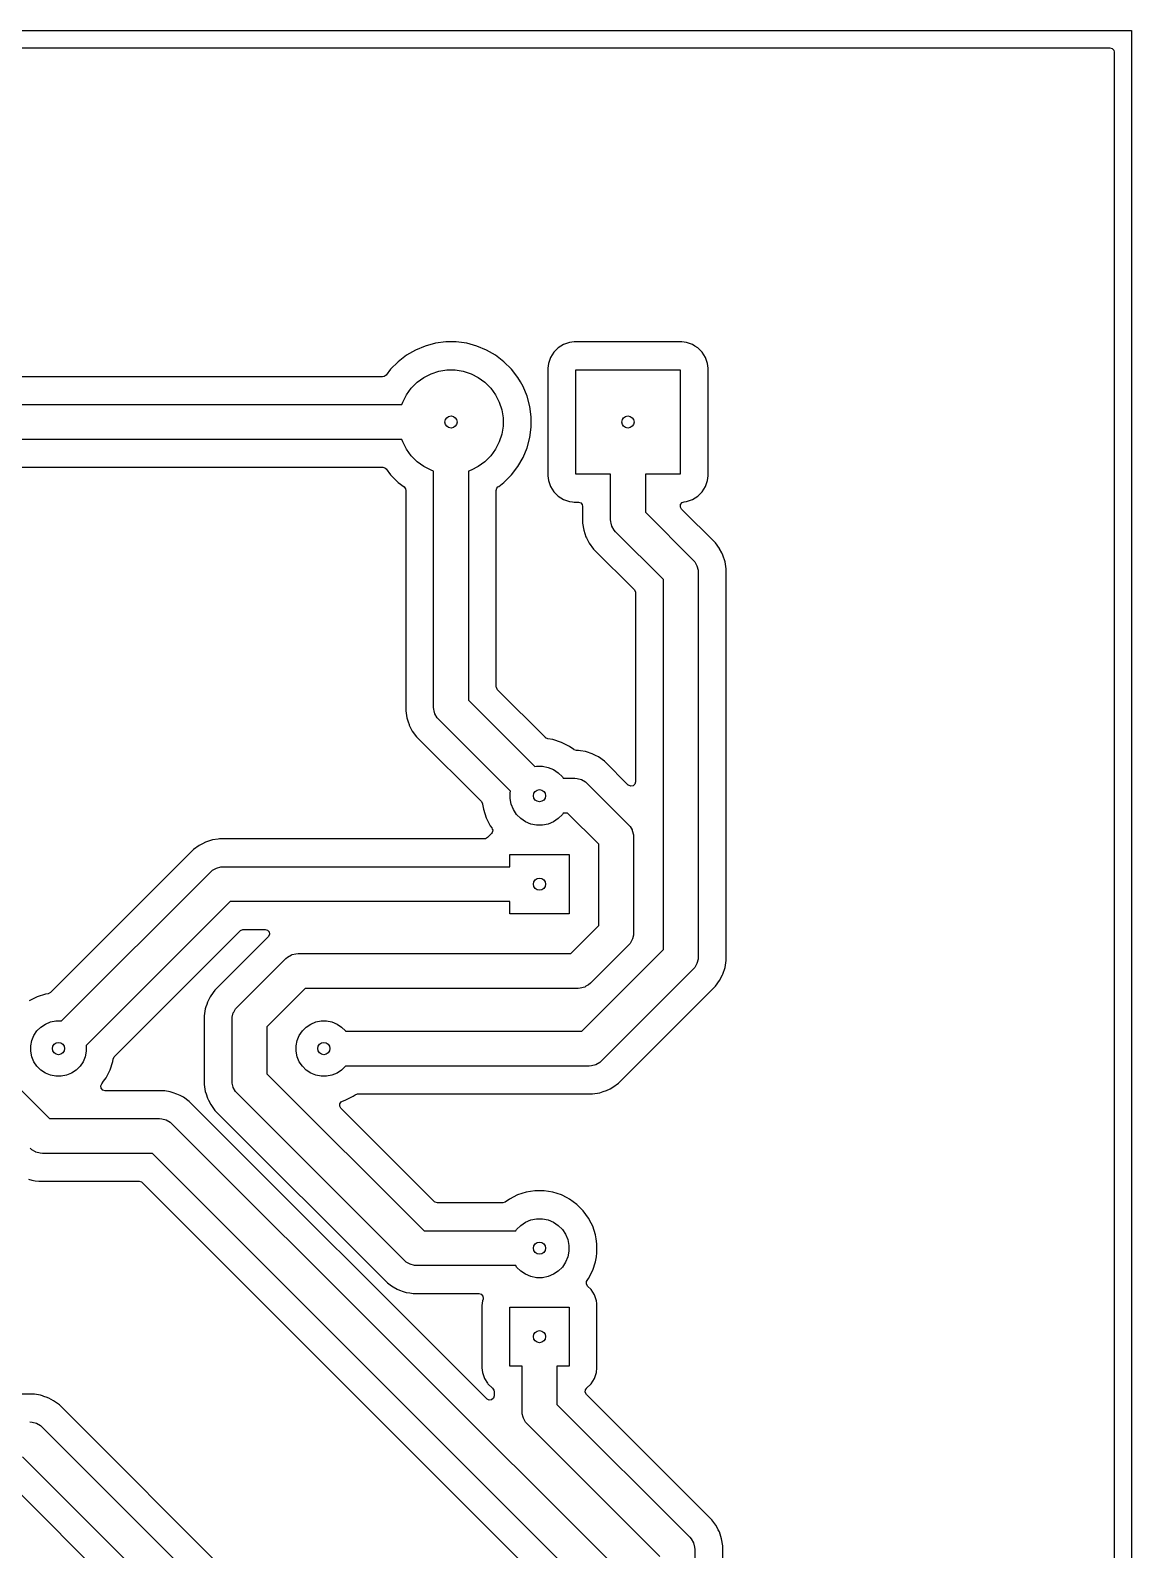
# Model space of a CAD drawing. Extents: x 20 to 124, y -124 to -20.
# Drawn here: x 92.38 to 124, y -63.64 to -20 of the extents above; entities that cross this region are included whole.
import ezdxf

# ---------------------------------------------------------------- set-up
doc = ezdxf.new("R2010")
doc.units = 0
doc.layers.add('BLACK', color=7, linetype='CONTINUOUS')
doc.layers.add('WHITE', color=7, linetype='CONTINUOUS')

msp = doc.modelspace()

# ---------------------------------------------------------------- linework, layer by layer
at = {"layer": 'BLACK', "linetype": 'CONTINUOUS'}
for p, q in [((20.6245, -20.5005), (123.3755, -20.5005)), ((123.3755, -20.5005), (123.442539, -20.520185)), ((123.442539, -20.520185), (123.488294, -20.572989)), ((123.488294, -20.572989), (123.4995, -20.6245)), ((123.4995, -20.6245), (123.4995, -123.3755)), ((103.440328, -29.182318), (103.179168, -29.333099)), ((103.440338, -29.182314), (103.440328, -29.182318)), ((103.718939, -29.066913), (103.440338, -29.182314)), ((104.010233, -28.988861), (103.718939, -29.066913)), ((104.309206, -28.949501), (104.010233, -28.988861)), ((104.309211, -28.9495), (104.309206, -28.949501)), ((104.309217, -28.9495), (104.309211, -28.9495)), ((104.610783, -28.9495), (104.309217, -28.9495)), ((104.610788, -28.9495), (104.610783, -28.9495)), ((104.610793, -28.949501), (104.610788, -28.9495)), ((104.909766, -28.988861), (104.610793, -28.949501)), ((105.20106, -29.066913), (104.909766, -28.988861)), ((105.479661, -29.182314), (105.20106, -29.066913)), ((105.479671, -29.182318), (105.479661, -29.182314)), ((105.740831, -29.333099), (105.479671, -29.182318)), ((107.537737, -29.120184), (107.410184, -29.247737)), ((107.690476, -29.024211), (107.537737, -29.120184)), ((107.860745, -28.964631), (107.690476, -29.024211)), ((107.86075, -28.96463), (107.860745, -28.964631)), ((107.995039, -28.9495), (107.86075, -28.96463)), ((107.995046, -28.9495), (107.995039, -28.9495)), ((111.084954, -28.9495), (107.995046, -28.9495)), ((111.08496, -28.9495), (111.084954, -28.9495)), ((111.219249, -28.96463), (111.08496, -28.9495)), ((111.219254, -28.964631), (111.219249, -28.96463)), ((111.389523, -29.024211), (111.219254, -28.964631)), ((111.457482, -29.066913), (111.389523, -29.024211)), ((111.542262, -29.120184), (111.457482, -29.066913)), ((111.669816, -29.247738), (111.542262, -29.120184)), ((102.939914, -29.516685), (102.726685, -29.729914)), ((102.939921, -29.516679), (102.939914, -29.516685)), ((103.179168, -29.333099), (102.939921, -29.516679)), ((105.980078, -29.516679), (105.740831, -29.333099)), ((105.980085, -29.516685), (105.980078, -29.516679)), ((106.193314, -29.729914), (105.980085, -29.516685)), ((107.25463, -29.57075), (107.2395, -29.705039)), ((107.254631, -29.570745), (107.25463, -29.57075)), ((107.314211, -29.400476), (107.254631, -29.570745)), ((107.410184, -29.247737), (107.314211, -29.400476)), ((111.765789, -29.400478), (111.669816, -29.247738)), ((111.825368, -29.570745), (111.765789, -29.400478)), ((111.825369, -29.57075), (111.825368, -29.570745)), ((111.832678, -29.635621), (111.825369, -29.57075)), ((111.8405, -29.705046), (111.832678, -29.635621)), ((102.497042, -29.9495), (90.485318, -29.9495)), ((102.53899, -29.942189), (102.497042, -29.9495)), ((102.595418, -29.900986), (102.53899, -29.942189)), ((102.726679, -29.729921), (102.595418, -29.900986)), ((102.726685, -29.729914), (102.726679, -29.729921)), ((103.319391, -30.275828), (103.485828, -30.109391)), ((103.485828, -30.109391), (103.676252, -29.97104)), ((103.676252, -29.97104), (103.885975, -29.864181)), ((103.885975, -29.864181), (104.109832, -29.791445)), ((104.109832, -29.791445), (104.342311, -29.754624)), ((104.342311, -29.754624), (104.577689, -29.754624)), ((104.577689, -29.754624), (104.810168, -29.791445)), ((104.810168, -29.791445), (105.034025, -29.864181)), ((105.034025, -29.864181), (105.243748, -29.97104)), ((105.243748, -29.97104), (105.434172, -30.109391)), ((105.434172, -30.109391), (105.600609, -30.275828)), ((106.19332, -29.729921), (106.193314, -29.729914)), ((106.3769, -29.969168), (106.19332, -29.729921)), ((106.451977, -30.099206), (106.3769, -29.969168)), ((106.527683, -30.230332), (106.451977, -30.099206)), ((107.2395, -29.705039), (107.2395, -32.79496)), ((108.04, -32.75), (108.04, -29.75)), ((108.04, -29.75), (111.04, -29.75)), ((111.04, -29.75), (111.04, -32.75)), ((111.8405, -32.794954), (111.8405, -29.705046)), ((103.074181, -30.675975), (103.18104, -30.466252)), ((103.18104, -30.466252), (103.319391, -30.275828)), ((105.600609, -30.275828), (105.73896, -30.466252)), ((105.73896, -30.466252), (105.845819, -30.675975)), ((106.643087, -30.508942), (106.527683, -30.230332)), ((106.721138, -30.800232), (106.643087, -30.508942)), ((90.017107, -30.75), (103.050129, -30.75)), ((103.050129, -30.75), (103.074181, -30.675975)), ((105.845819, -30.675975), (105.918555, -30.899832)), ((105.918555, -30.899832), (105.955376, -31.132311)), ((106.7605, -31.099217), (106.721138, -30.800232)), ((105.955376, -31.367689), (105.918555, -31.600168)), ((105.955376, -31.132311), (105.955376, -31.367689)), ((106.721138, -31.699768), (106.7605, -31.400783)), ((106.7605, -31.400783), (106.7605, -31.099217)), ((103.050129, -31.75), (89.81, -31.75)), ((103.074181, -31.824025), (103.050129, -31.75)), ((103.18104, -32.033748), (103.074181, -31.824025)), ((105.845819, -31.824025), (105.73896, -32.033748)), ((105.918555, -31.600168), (105.845819, -31.824025)), ((106.643087, -31.991058), (106.721138, -31.699768)), ((103.319391, -32.224172), (103.18104, -32.033748)), ((103.485828, -32.390609), (103.319391, -32.224172)), ((105.600609, -32.224172), (105.434172, -32.390609)), ((105.73896, -32.033748), (105.600609, -32.224172)), ((106.3769, -32.530832), (106.527683, -32.269668)), ((106.527683, -32.269668), (106.643087, -31.991058)), ((89.912352, -32.5505), (102.497042, -32.5505)), ((102.497042, -32.5505), (102.500699, -32.551573)), ((102.500699, -32.551573), (102.504416, -32.550719)), ((102.504416, -32.550719), (102.533966, -32.561342)), ((102.533966, -32.561342), (102.564081, -32.570185)), ((102.564081, -32.570185), (102.567619, -32.57344)), ((102.567619, -32.57344), (102.570166, -32.574356)), ((102.570166, -32.574356), (102.595418, -32.599014)), ((102.595418, -32.599014), (102.726679, -32.770078)), ((103.676252, -32.52896), (103.485828, -32.390609)), ((103.885975, -32.635819), (103.676252, -32.52896)), ((103.96, -32.659871), (103.885975, -32.635819)), ((103.96, -39.445), (103.96, -32.659871)), ((105.034025, -32.635819), (104.96, -32.659871)), ((104.96, -32.659871), (104.96, -39.237893)), ((105.243748, -32.52896), (105.034025, -32.635819)), ((105.434172, -32.390609), (105.243748, -32.52896)), ((106.193319, -32.77008), (106.3769, -32.530832)), ((102.726679, -32.770078), (102.726685, -32.770085)), ((102.726685, -32.770085), (102.939914, -32.983314)), ((102.939914, -32.983314), (102.939921, -32.98332)), ((102.939921, -32.98332), (103.110986, -33.114582)), ((103.110986, -33.114582), (103.152189, -33.17101)), ((105.7605, -33.212958), (105.780185, -33.145919)), ((105.780185, -33.145919), (105.809014, -33.114582)), ((105.809014, -33.114582), (105.828641, -33.099522)), ((105.828641, -33.099522), (105.98008, -32.983319)), ((105.98008, -32.983319), (106.193319, -32.77008)), ((107.2395, -32.79496), (107.25463, -32.929249)), ((107.25463, -32.929249), (107.254631, -32.929254)), ((107.254631, -32.929254), (107.314211, -33.099523)), ((107.314211, -33.099523), (107.410184, -33.252262)), ((109.04, -32.75), (108.04, -32.75)), ((109.04, -34.0517), (109.04, -32.75)), ((111.04, -32.75), (110.04, -32.75)), ((110.04, -32.75), (110.04, -33.844593)), ((111.669816, -33.252262), (111.765789, -33.099522)), ((111.765789, -33.099522), (111.825368, -32.929255)), ((111.825368, -32.929255), (111.8405, -32.794954)), ((103.152189, -33.17101), (103.1595, -33.212958)), ((103.1595, -33.212958), (103.1595, -39.547351)), ((105.7605, -38.854953), (105.7605, -33.212958)), ((107.410184, -33.252262), (107.537738, -33.379816)), ((107.537738, -33.379816), (107.690478, -33.475789)), ((107.690478, -33.475789), (107.860745, -33.535368)), ((107.860745, -33.535368), (107.86075, -33.535369)), ((107.86075, -33.535369), (107.951246, -33.545565)), ((107.951246, -33.545565), (107.99504, -33.550499)), ((107.99504, -33.550499), (107.995043, -33.5505)), ((107.995043, -33.5505), (107.995046, -33.5505)), ((107.995046, -33.5505), (108.1155, -33.5505)), ((108.1155, -33.5505), (108.182539, -33.570185)), ((108.182539, -33.570185), (108.228294, -33.622989)), ((111.052514, -33.622515), (111.094386, -33.566582)), ((111.094386, -33.566582), (111.154813, -33.542629)), ((111.154813, -33.542629), (111.21925, -33.535369)), ((111.21925, -33.535369), (111.219253, -33.535368)), ((111.219253, -33.535368), (111.219255, -33.535368)), ((111.219255, -33.535368), (111.389522, -33.475789)), ((111.389522, -33.475789), (111.542262, -33.379816)), ((111.542262, -33.379816), (111.669816, -33.252262)), ((108.228294, -33.622989), (108.2395, -33.6745)), ((108.2395, -33.6745), (108.2395, -34.154051)), ((110.04, -33.844593), (111.413753, -35.218346)), ((111.04753, -33.692207), (111.052514, -33.622515)), ((111.081015, -33.75353), (111.04753, -33.692207)), ((112.052171, -34.724686), (111.081015, -33.75353)), ((108.2395, -34.154051), (108.271522, -34.356234)), ((108.271522, -34.356234), (108.334782, -34.550925)), ((109.044277, -34.116947), (109.04, -34.0517)), ((109.044277, -34.116963), (109.044277, -34.116947)), ((109.054215, -34.154051), (109.044277, -34.116963)), ((109.07806, -34.243042), (109.054215, -34.154051)), ((109.143323, -34.356081), (109.07806, -34.243042)), ((109.143338, -34.356096), (109.143323, -34.356081)), ((109.186447, -34.405253), (109.143338, -34.356096)), ((110.5602, -35.779006), (109.186447, -34.405253)), ((108.334782, -34.550925), (108.349563, -34.579933)), ((108.349563, -34.579933), (108.349564, -34.579934)), ((108.349564, -34.579934), (108.427713, -34.733311)), ((108.427713, -34.733311), (108.548034, -34.898919)), ((108.548034, -34.898919), (108.548036, -34.898921)), ((108.548036, -34.898921), (109.723381, -36.074266)), ((112.164756, -34.879649), (112.052171, -34.724686)), ((112.172487, -34.89029), (112.164756, -34.879649)), ((112.231703, -35.006507), (112.172487, -34.89029)), ((111.413753, -35.218346), (111.456868, -35.26751)), ((111.456868, -35.26751), (111.456877, -35.267519)), ((111.456877, -35.267519), (111.52214, -35.380558)), ((112.265418, -35.072676), (112.231703, -35.006507)), ((112.328677, -35.267365), (112.265418, -35.072676)), ((112.3607, -35.469548), (112.328677, -35.267365)), ((110.5602, -46.406894), (110.5602, -35.779006)), ((111.52214, -35.380558), (111.555923, -35.506637)), ((111.555923, -35.506637), (111.555923, -35.506652)), ((111.555923, -35.506652), (111.5602, -35.5719)), ((111.5602, -35.5719), (111.5602, -46.614)), ((112.3607, -46.716357), (112.3607, -35.469548)), ((109.723381, -36.074266), (109.756866, -36.135589)), ((109.756866, -36.135589), (109.7597, -36.161947)), ((109.7597, -36.161947), (109.7597, -41.590353)), ((104.96, -39.237893), (106.870405, -41.148298)), ((105.763334, -38.881311), (105.7605, -38.854953)), ((105.796819, -38.942634), (105.763334, -38.881311)), ((107.171258, -40.317073), (105.796819, -38.942634)), ((103.1595, -39.547351), (103.191522, -39.749534)), ((103.964277, -39.510247), (103.96, -39.445)), ((103.964277, -39.510263), (103.964277, -39.510247)), ((103.974215, -39.547351), (103.964277, -39.510263)), ((103.99806, -39.636342), (103.974215, -39.547351)), ((104.063323, -39.749381), (103.99806, -39.636342)), ((103.191522, -39.749534), (103.228726, -39.864035)), ((103.228726, -39.864035), (103.25478, -39.944219)), ((103.25478, -39.944219), (103.254781, -39.944222)), ((103.254781, -39.944222), (103.254782, -39.944223)), ((103.254782, -39.944223), (103.254782, -39.944224)), ((103.254782, -39.944224), (103.261423, -39.957256)), ((103.261423, -39.957256), (103.261656, -39.957713)), ((103.261656, -39.957713), (103.347713, -40.126611)), ((103.347713, -40.126611), (103.468034, -40.292219)), ((104.063338, -39.749396), (104.063323, -39.749381)), ((104.106447, -39.798553), (104.063338, -39.749396)), ((106.163298, -41.855405), (104.106447, -39.798553)), ((103.468034, -40.292219), (103.468036, -40.292221)), ((103.468036, -40.292221), (105.332073, -42.156258)), ((107.176406, -40.321936), (107.171258, -40.317073)), ((107.239541, -40.351865), (107.176406, -40.321936)), ((107.386493, -40.37514), (107.239541, -40.351865)), ((107.633576, -40.455422), (107.386493, -40.37514)), ((107.782522, -40.531315), (107.633576, -40.455422)), ((107.865051, -40.573366), (107.782522, -40.531315)), ((107.865053, -40.573367), (107.865051, -40.573366)), ((107.865054, -40.573368), (107.865053, -40.573367)), ((107.985557, -40.660918), (107.865054, -40.573368)), ((107.991403, -40.664915), (107.985557, -40.660918)), ((108.058442, -40.6846), (107.991403, -40.664915)), ((108.118251, -40.6846), (108.058442, -40.6846)), ((108.118252, -40.6846), (108.118251, -40.6846)), ((108.179264, -40.694263), (108.118252, -40.6846)), ((108.320431, -40.716622), (108.179264, -40.694263)), ((108.320436, -40.716623), (108.320431, -40.716622)), ((108.349504, -40.726067), (108.320436, -40.716623)), ((108.349506, -40.726069), (108.349504, -40.726067)), ((108.515119, -40.77988), (108.349506, -40.726069)), ((108.606314, -40.826346), (108.515119, -40.77988)), ((108.697511, -40.872813), (108.606314, -40.826346)), ((108.863119, -40.993134), (108.697511, -40.872813)), ((108.863121, -40.993136), (108.863119, -40.993134)), ((109.548019, -41.678034), (108.863121, -40.993136)), ((83, -41.325493), (92.934907, -51.2604)), ((106.870405, -41.148298), (106.916685, -41.139093)), ((106.916685, -41.139093), (107.083315, -41.139093)), ((107.083315, -41.139093), (107.246742, -41.171601)), ((107.246742, -41.171601), (107.400687, -41.235367)), ((107.400687, -41.235367), (107.539234, -41.327941)), ((107.539234, -41.327941), (107.657059, -41.445766)), ((107.657059, -41.445766), (107.683341, -41.4851)), ((106.154093, -41.901685), (106.163298, -41.855405)), ((107.683341, -41.4851), (108.0159, -41.4851)), ((108.0159, -41.4851), (108.081148, -41.489377)), ((108.081148, -41.489377), (108.081163, -41.489377)), ((108.081163, -41.489377), (108.206869, -41.52306)), ((108.206869, -41.52306), (108.207242, -41.52316)), ((108.207242, -41.52316), (108.320281, -41.588423)), ((108.320281, -41.588423), (108.320296, -41.588438)), ((108.320296, -41.588438), (108.369453, -41.631547)), ((108.369453, -41.631547), (109.556054, -42.818147)), ((109.554497, -41.684066), (109.548019, -41.678034)), ((109.618053, -41.713091), (109.554497, -41.684066)), ((109.687211, -41.703147), (109.618053, -41.713091)), ((109.740015, -41.657392), (109.687211, -41.703147)), ((109.7597, -41.590353), (109.740015, -41.657392)), ((105.332073, -42.156258), (105.365558, -42.217581)), ((105.365558, -42.217581), (105.366865, -42.224541)), ((105.366865, -42.224541), (105.39014, -42.371493)), ((106.154093, -42.068315), (106.154093, -41.901685)), ((106.186601, -42.231742), (106.154093, -42.068315)), ((106.250367, -42.385687), (106.186601, -42.231742)), ((105.39014, -42.371493), (105.470422, -42.618576)), ((105.470422, -42.618576), (105.588368, -42.850054)), ((106.342941, -42.524234), (106.250367, -42.385687)), ((106.460766, -42.642059), (106.342941, -42.524234)), ((106.599313, -42.734633), (106.460766, -42.642059)), ((106.753258, -42.798399), (106.599313, -42.734633)), ((107.400687, -42.734633), (107.246742, -42.798399)), ((107.539234, -42.642059), (107.400687, -42.734633)), ((107.657059, -42.524234), (107.539234, -42.642059)), ((107.683207, -42.4851), (107.657059, -42.524234)), ((107.808794, -42.4851), (107.683207, -42.4851)), ((108.7025, -43.378806), (107.808794, -42.4851)), ((105.482528, -43.201402), (105.458946, -43.217954)), ((105.507681, -43.187363), (105.482528, -43.201402)), ((105.516888, -43.177983), (105.507681, -43.187363)), ((105.520184, -43.172738), (105.516888, -43.177983)), ((105.620905, -43.072016), (105.520184, -43.172738)), ((105.588368, -42.850054), (105.633213, -42.911779)), ((105.621386, -43.071527), (105.620905, -43.072016)), ((105.640867, -43.045639), (105.621386, -43.071527)), ((105.633213, -42.911779), (105.644477, -42.94335)), ((105.641091, -43.044672), (105.640867, -43.045639)), ((105.642274, -43.043078), (105.641091, -43.044672)), ((105.649099, -43.010238), (105.642274, -43.043078)), ((105.644477, -42.94335), (105.656492, -42.97467)), ((105.656693, -42.977585), (105.649099, -43.010238)), ((105.656492, -42.97467), (105.656183, -42.976156)), ((105.656183, -42.976156), (105.656693, -42.977585)), ((106.916685, -42.830907), (106.753258, -42.798399)), ((107.083315, -42.830907), (106.916685, -42.830907)), ((107.246742, -42.798399), (107.083315, -42.830907)), ((109.556054, -42.818147), (109.599161, -42.867303)), ((109.599161, -42.867303), (109.599177, -42.867319)), ((109.599177, -42.867319), (109.657979, -42.969168)), ((109.657979, -42.969168), (109.66444, -42.980358)), ((109.66444, -42.980358), (109.698223, -43.106437)), ((109.698223, -43.106437), (109.698223, -43.106452)), ((109.698223, -43.106452), (109.7025, -43.1717)), ((109.7025, -43.1717), (109.7025, -45.9237)), ((97.067778, -43.533036), (92.95859, -47.642223)), ((97.233388, -43.412713), (97.067778, -43.533036)), ((97.324585, -43.366246), (97.233388, -43.412713)), ((97.415783, -43.319778), (97.324584, -43.366245)), ((97.324584, -43.366245), (97.324585, -43.366246)), ((97.415784, -43.319778), (97.415783, -43.319778)), ((97.556516, -43.274052), (97.415784, -43.319778)), ((97.610463, -43.256523), (97.556515, -43.274051)), ((97.556515, -43.274051), (97.556516, -43.274052)), ((97.610468, -43.256522), (97.610463, -43.256523)), ((97.775852, -43.230328), (97.610468, -43.256522)), ((97.812648, -43.2245), (97.775852, -43.230328)), ((98.017352, -43.2245), (97.812648, -43.2245)), ((105.41919, -43.2245), (98.017352, -43.2245)), ((105.440319, -43.22102), (105.41919, -43.2245)), ((105.446672, -43.221416), (105.440319, -43.22102)), ((105.450334, -43.219372), (105.446672, -43.221416)), ((105.458946, -43.217954), (105.450334, -43.219372)), ((108.7025, -45.716593), (108.7025, -43.378806)), ((97.610619, -44.128323), (97.723658, -44.06306)), ((97.723658, -44.06306), (97.849737, -44.029277)), ((97.849737, -44.029277), (97.849752, -44.029277)), ((97.849752, -44.029277), (97.915, -44.025)), ((97.915, -44.025), (106.15, -44.025)), ((106.15, -44.025), (106.15, -43.675)), ((106.15, -43.675), (107.85, -43.675)), ((107.85, -43.675), (107.85, -45.375)), ((93.277278, -48.455615), (97.561447, -44.171447)), ((97.561447, -44.171447), (97.61061, -44.128331)), ((97.61061, -44.128331), (97.610619, -44.128323)), ((98.122106, -45.025), (93.984384, -49.162721)), ((106.15, -45.025), (98.122106, -45.025)), ((106.15, -45.375), (106.15, -45.025)), ((107.85, -45.375), (106.15, -45.375)), ((107.900294, -46.5188), (108.7025, -45.716593)), ((94.797757, -49.481426), (98.417366, -45.861819)), ((99.211434, -46.037181), (97.680136, -47.568478)), ((98.417366, -45.861819), (98.478689, -45.828334)), ((98.478689, -45.828334), (98.505047, -45.8255)), ((98.505047, -45.8255), (99.123753, -45.8255)), ((99.123753, -45.8255), (99.190792, -45.845185)), ((99.190792, -45.845185), (99.236547, -45.897989)), ((99.217466, -46.030703), (99.211434, -46.037181)), ((99.246491, -45.967147), (99.217466, -46.030703)), ((99.236547, -45.897989), (99.246491, -45.967147)), ((109.599168, -46.228089), (109.556053, -46.277254)), ((109.599177, -46.228081), (109.599168, -46.228089)), ((109.66444, -46.115042), (109.599177, -46.228081)), ((109.668598, -46.099523), (109.66444, -46.115042)), ((109.698223, -45.988963), (109.668598, -46.099523)), ((109.7025, -45.9237), (109.698223, -45.988947)), ((109.698223, -45.988947), (109.698223, -45.988963)), ((98.318547, -48.062147), (99.715447, -46.665247)), ((99.715447, -46.665247), (99.764603, -46.622138)), ((99.764603, -46.622138), (99.764619, -46.622123)), ((99.764619, -46.622123), (99.877658, -46.55686)), ((99.877658, -46.55686), (99.901394, -46.5505)), ((99.901394, -46.5505), (100.003737, -46.523077)), ((100.003737, -46.523077), (100.003752, -46.523077)), ((100.003752, -46.523077), (100.069, -46.5188)), ((100.069, -46.5188), (107.900294, -46.5188)), ((108.217094, -48.75), (110.5602, -46.406894)), ((109.556053, -46.277254), (108.460953, -47.372353)), ((111.555923, -46.679263), (111.52214, -46.805342)), ((111.5602, -46.614), (111.555923, -46.679247)), ((111.555923, -46.679247), (111.555923, -46.679263)), ((111.413753, -46.967553), (108.777753, -49.603553)), ((111.456861, -46.918396), (111.413753, -46.967553)), ((111.456877, -46.918381), (111.456861, -46.918396)), ((111.52214, -46.805342), (111.456877, -46.918381)), ((112.172487, -47.295611), (112.25742, -47.12892)), ((112.25742, -47.12892), (112.26542, -47.113219)), ((112.26542, -47.113219), (112.328677, -46.918534)), ((112.328677, -46.918534), (112.329008, -46.916448)), ((112.329008, -46.916448), (112.329011, -46.91643)), ((112.329011, -46.91643), (112.3607, -46.716357)), ((97.680136, -47.568478), (97.559816, -47.734084)), ((100.276106, -47.5188), (99.1721, -48.622806)), ((108.1074, -47.5188), (100.276106, -47.5188)), ((108.172648, -47.514523), (108.1074, -47.5188)), ((108.172663, -47.514523), (108.172648, -47.514523)), ((108.298742, -47.48074), (108.172663, -47.514523)), ((108.332553, -47.461219), (108.298742, -47.48074)), ((108.411781, -47.415477), (108.332553, -47.461219)), ((108.411796, -47.415461), (108.411781, -47.415477)), ((108.460953, -47.372353), (108.411796, -47.415461)), ((109.271419, -50.241966), (112.052166, -47.461219)), ((112.052166, -47.461219), (112.172487, -47.295611)), ((92.575618, -47.76676), (92.351151, -47.881132)), ((92.815217, -47.688909), (92.575618, -47.76676)), ((92.890309, -47.677015), (92.815217, -47.688909)), ((92.897267, -47.675708), (92.890309, -47.677015)), ((92.95859, -47.642223), (92.897267, -47.675708)), ((97.445747, -47.981524), (97.42366, -48.0495)), ((97.466877, -47.916486), (97.445747, -47.981522)), ((97.445747, -47.981522), (97.445747, -47.981524)), ((97.46688, -47.91648), (97.466877, -47.916486)), ((97.543167, -47.766759), (97.46688, -47.91648)), ((97.559811, -47.734092), (97.543166, -47.766758)), ((97.543166, -47.766758), (97.543167, -47.766759)), ((97.559816, -47.734084), (97.559811, -47.734092)), ((97.403622, -48.111169), (97.3716, -48.313348)), ((97.3716, -48.313348), (97.3716, -50.075448)), ((97.42366, -48.0495), (97.403622, -48.111168)), ((97.403622, -48.111168), (97.403622, -48.111169)), ((98.1721, -48.4157), (98.176377, -48.350452)), ((98.1721, -50.1778), (98.1721, -48.4157)), ((98.176377, -48.350437), (98.21016, -48.224358)), ((98.176377, -48.350452), (98.176377, -48.350437)), ((98.21016, -48.224358), (98.21998, -48.20735)), ((98.21998, -48.20735), (98.275423, -48.111319)), ((98.275423, -48.111319), (98.275438, -48.111303)), ((98.275438, -48.111303), (98.318547, -48.062147)), ((92.424448, -49.017772), (92.484463, -48.872883)), ((92.484463, -48.872883), (92.571592, -48.742485)), ((92.571592, -48.742485), (92.682485, -48.631592)), ((92.682485, -48.631592), (92.812883, -48.544463)), ((92.812883, -48.544463), (92.957772, -48.484448)), ((92.957772, -48.484448), (93.111586, -48.453852)), ((93.111586, -48.453852), (93.268414, -48.453852)), ((93.268414, -48.453852), (93.277278, -48.455615)), ((99.1721, -48.622806), (99.1721, -49.970693)), ((100.044448, -49.017772), (100.104463, -48.872883)), ((100.104463, -48.872883), (100.191592, -48.742485)), ((100.191592, -48.742485), (100.302485, -48.631592)), ((100.302485, -48.631592), (100.432883, -48.544463)), ((100.432883, -48.544463), (100.577772, -48.484448)), ((100.577772, -48.484448), (100.731586, -48.453852)), ((100.731586, -48.453852), (100.888414, -48.453852)), ((100.888414, -48.453852), (101.042228, -48.484448)), ((101.042228, -48.484448), (101.187117, -48.544463)), ((101.187117, -48.544463), (101.317515, -48.631592)), ((101.317515, -48.631592), (101.428408, -48.742485)), ((101.428408, -48.742485), (101.433429, -48.75)), ((101.433429, -48.75), (108.217094, -48.75)), ((92.393852, -49.171586), (92.424448, -49.017772)), ((92.393852, -49.328414), (92.393852, -49.171586)), ((93.984384, -49.162721), (93.986148, -49.171586)), ((93.986148, -49.171586), (93.986148, -49.328414)), ((100.013852, -49.171586), (100.044448, -49.017772)), ((100.013852, -49.328414), (100.013852, -49.171586)), ((92.424448, -49.482228), (92.393852, -49.328414)), ((92.484463, -49.627117), (92.424448, -49.482228)), ((92.571592, -49.757515), (92.484463, -49.627117)), ((93.895537, -49.627117), (93.808408, -49.757515)), ((93.955552, -49.482228), (93.895537, -49.627117)), ((93.986148, -49.328414), (93.955552, -49.482228)), ((94.673241, -49.864379), (94.75109, -49.624785)), ((94.75109, -49.624785), (94.762984, -49.549687)), ((94.762984, -49.549687), (94.792911, -49.486557)), ((94.792911, -49.486557), (94.797757, -49.481426)), ((100.044448, -49.482228), (100.013852, -49.328414)), ((100.104463, -49.627117), (100.044448, -49.482228)), ((100.191592, -49.757515), (100.104463, -49.627117)), ((101.433429, -49.75), (101.428408, -49.757515)), ((108.4242, -49.75), (101.433429, -49.75)), ((108.489448, -49.745723), (108.4242, -49.75)), ((108.489463, -49.745723), (108.489448, -49.745723)), ((108.615542, -49.71194), (108.489463, -49.745723)), ((108.728581, -49.646677), (108.615542, -49.71194)), ((108.728596, -49.646661), (108.728581, -49.646677)), ((108.777753, -49.603553), (108.728596, -49.646661)), ((92.682485, -49.868408), (92.571592, -49.757515)), ((92.812883, -49.955537), (92.682485, -49.868408)), ((92.957772, -50.015552), (92.812883, -49.955537)), ((93.111586, -50.046148), (92.957772, -50.015552)), ((93.268414, -50.046148), (93.111586, -50.046148)), ((93.422228, -50.015552), (93.268414, -50.046148)), ((93.567117, -49.955537), (93.422228, -50.015552)), ((93.697515, -49.868408), (93.567117, -49.955537)), ((93.808408, -49.757515), (93.697515, -49.868408)), ((94.486046, -50.189078), (94.55887, -50.088845)), ((94.55887, -50.088845), (94.673241, -49.864379)), ((97.3716, -50.075448), (97.3716, -50.280152)), ((98.176377, -50.243047), (98.1721, -50.1778)), ((99.1721, -49.970693), (103.686407, -54.485)), ((100.302485, -49.868408), (100.191592, -49.757515)), ((100.432883, -49.955537), (100.302485, -49.868408)), ((100.577772, -50.015552), (100.432883, -49.955537)), ((100.731586, -50.046148), (100.577772, -50.015552)), ((100.888414, -50.046148), (100.731586, -50.046148)), ((101.042228, -50.015552), (100.888414, -50.046148)), ((101.187117, -49.955537), (101.042228, -50.015552)), ((101.317515, -49.868408), (101.187117, -49.955537)), ((101.428408, -49.757515), (101.317515, -49.868408)), ((94.409909, -50.318253), (94.432329, -50.263015)), ((94.419853, -50.387411), (94.409909, -50.318253)), ((94.465608, -50.440215), (94.419853, -50.387411)), ((94.432329, -50.263015), (94.486046, -50.189078)), ((94.532647, -50.4599), (94.465608, -50.440215)), ((96.195751, -50.4599), (94.532647, -50.4599)), ((96.195752, -50.4599), (96.195751, -50.4599)), ((96.24262, -50.467323), (96.195752, -50.4599)), ((96.397932, -50.491922), (96.24262, -50.467323)), ((96.397935, -50.491923), (96.397932, -50.491922)), ((96.479659, -50.518477), (96.397935, -50.491923)), ((96.592619, -50.55518), (96.479659, -50.518477)), ((96.679668, -50.599534), (96.592619, -50.55518)), ((96.775011, -50.648113), (96.679668, -50.599534)), ((97.3716, -50.280152), (97.403623, -50.482335)), ((97.403623, -50.482335), (97.425771, -50.5505)), ((97.425771, -50.5505), (97.46688, -50.677019)), ((98.176377, -50.243063), (98.176377, -50.243047)), ((98.208323, -50.362285), (98.176377, -50.243063)), ((98.21016, -50.369142), (98.208323, -50.362285)), ((98.275423, -50.482181), (98.21016, -50.369142)), ((98.275438, -50.482196), (98.275423, -50.482181)), ((98.318547, -50.531353), (98.275438, -50.482196)), ((103.125746, -55.338553), (98.318547, -50.531353)), ((101.424379, -50.733241), (101.648845, -50.61887)), ((101.648845, -50.61887), (101.710353, -50.574181)), ((101.710353, -50.574181), (101.776158, -50.550702)), ((101.776158, -50.550702), (101.783238, -50.5505)), ((101.783238, -50.5505), (108.526551, -50.5505)), ((108.526551, -50.5505), (108.526552, -50.5505)), ((108.526552, -50.5505), (108.728735, -50.518477)), ((108.728735, -50.518477), (108.826076, -50.486848)), ((108.826076, -50.486848), (108.923419, -50.45522)), ((108.923419, -50.45522), (109.026336, -50.402781)), ((109.026336, -50.402781), (109.105811, -50.362287)), ((109.105811, -50.362287), (109.271419, -50.241966)), ((96.940619, -50.768434), (96.775011, -50.648113)), ((96.940621, -50.768436), (96.940619, -50.768434)), ((105.487819, -59.315634), (96.940621, -50.768436)), ((97.46688, -50.677019), (97.466881, -50.67702)), ((97.466881, -50.67702), (97.466882, -50.677024)), ((97.466882, -50.677024), (97.495526, -50.733239)), ((97.495526, -50.733239), (97.495527, -50.733241)), ((97.495527, -50.733241), (97.559813, -50.859411)), ((97.559813, -50.859411), (97.680134, -51.025019)), ((97.680134, -51.025019), (97.680136, -51.025021)), ((97.680136, -51.025021), (102.632086, -55.976971)), ((101.264033, -50.90271), (101.269017, -50.833018)), ((101.297518, -50.964033), (101.264033, -50.90271)), ((101.269017, -50.833018), (101.310889, -50.777085)), ((103.981666, -53.648181), (101.297518, -50.964033)), ((101.310889, -50.777085), (101.346877, -50.758422)), ((101.346877, -50.758422), (101.424379, -50.733241)), ((92.934907, -51.2604), (96.0934, -51.2604)), ((96.0934, -51.2604), (96.158648, -51.264677)), ((96.158648, -51.264677), (96.158663, -51.264677)), ((96.158663, -51.264677), (96.284742, -51.29846)), ((96.284742, -51.29846), (96.397781, -51.363723)), ((96.397781, -51.363723), (96.397796, -51.363738)), ((96.397796, -51.363738), (96.446953, -51.406847)), ((96.446953, -51.406847), (109.505253, -64.465147)), ((92.42341, -52.157068), (92.374246, -52.113953)), ((92.423419, -52.157077), (92.42341, -52.157068)), ((92.525747, -52.216156), (92.423419, -52.157077)), ((92.536458, -52.22234), (92.525747, -52.216156)), ((92.662537, -52.256123), (92.536458, -52.22234)), ((92.662552, -52.256123), (92.662537, -52.256123)), ((92.7278, -52.2604), (92.662552, -52.256123)), ((95.886294, -52.2604), (92.7278, -52.2604)), ((108.6517, -65.025806), (95.886294, -52.2604)), ((92.332937, -52.999527), (92.423265, -53.028877)), ((92.423265, -53.028877), (92.524357, -53.044888)), ((92.524357, -53.044888), (92.625448, -53.0609)), ((92.625448, -53.0609), (92.830151, -53.0609)), ((92.830151, -53.0609), (95.503353, -53.0609)), ((95.503353, -53.0609), (95.570392, -53.080585)), ((95.570392, -53.080585), (95.591034, -53.097219)), ((95.591034, -53.097219), (106.455667, -63.961852)), ((104.002308, -53.664815), (103.981666, -53.648181)), ((104.069347, -53.6845), (104.002308, -53.664815)), ((106.014581, -53.660818), (105.948775, -53.684298)), ((106.134945, -53.573368), (106.014581, -53.660818)), ((106.366423, -53.455422), (106.134945, -53.573368)), ((106.613506, -53.37514), (106.366423, -53.455422)), ((106.870098, -53.3345), (106.613506, -53.37514)), ((106.870103, -53.3345), (106.870098, -53.3345)), ((107.129897, -53.3345), (106.870103, -53.3345)), ((107.129902, -53.3345), (107.129897, -53.3345)), ((107.386493, -53.37514), (107.129902, -53.3345)), ((107.633576, -53.455422), (107.386493, -53.37514)), ((107.792764, -53.536534), (107.633576, -53.455422)), ((107.865051, -53.573366), (107.792764, -53.536534)), ((108.075229, -53.726069), (107.865051, -53.573366)), ((105.941696, -53.6845), (104.069347, -53.6845)), ((105.948775, -53.684298), (105.941696, -53.6845)), ((108.258931, -53.909771), (108.075229, -53.726069)), ((108.411634, -54.119949), (108.258931, -53.909771)), ((103.686407, -54.485), (106.316726, -54.485)), ((106.316726, -54.485), (106.342941, -54.445766)), ((106.342941, -54.445766), (106.460766, -54.327941)), ((106.460766, -54.327941), (106.599313, -54.235367)), ((106.599313, -54.235367), (106.753258, -54.171601)), ((106.753258, -54.171601), (106.916685, -54.139093)), ((106.916685, -54.139093), (107.083315, -54.139093)), ((107.083315, -54.139093), (107.246742, -54.171601)), ((107.246742, -54.171601), (107.400687, -54.235367)), ((107.400687, -54.235367), (107.539234, -54.327941)), ((107.539234, -54.327941), (107.657059, -54.445766)), ((107.657059, -54.445766), (107.749633, -54.584313)), ((108.486787, -54.267445), (108.411634, -54.119949)), ((108.529577, -54.351423), (108.486787, -54.267445)), ((108.529577, -54.351425), (108.529577, -54.351423)), ((108.529579, -54.351428), (108.529577, -54.351425)), ((108.60986, -54.598507), (108.529579, -54.351428)), ((107.749633, -54.584313), (107.813399, -54.738258)), ((107.813399, -54.738258), (107.845907, -54.901685)), ((107.845907, -54.901685), (107.845907, -55.068315)), ((108.628947, -54.719021), (108.60986, -54.598507)), ((108.6505, -54.855097), (108.628947, -54.719021)), ((108.6505, -55.114902), (108.6505, -54.855097)), ((103.17491, -55.381668), (103.125746, -55.338553)), ((103.174919, -55.381677), (103.17491, -55.381668)), ((103.287958, -55.44694), (103.174919, -55.381677)), ((107.749633, -55.385687), (107.657059, -55.524234)), ((107.813399, -55.231742), (107.749633, -55.385687)), ((107.845907, -55.068315), (107.813399, -55.231742)), ((108.529579, -55.618572), (108.60986, -55.371493)), ((108.60986, -55.371493), (108.632539, -55.228298)), ((108.632539, -55.228298), (108.6505, -55.114902)), ((103.414037, -55.480723), (103.287958, -55.44694)), ((103.414052, -55.480723), (103.414037, -55.480723)), ((103.4793, -55.485), (103.414052, -55.480723)), ((106.316726, -55.485), (103.4793, -55.485)), ((106.342941, -55.524234), (106.316726, -55.485)), ((106.460766, -55.642059), (106.342941, -55.524234)), ((106.599313, -55.734633), (106.460766, -55.642059)), ((106.753258, -55.798399), (106.599313, -55.734633)), ((106.916685, -55.830907), (106.753258, -55.798399)), ((107.083315, -55.830907), (106.916685, -55.830907)), ((107.246742, -55.798399), (107.083315, -55.830907)), ((107.400687, -55.734633), (107.246742, -55.798399)), ((107.539234, -55.642059), (107.400687, -55.734633)), ((107.657059, -55.524234), (107.539234, -55.642059)), ((108.366786, -55.911778), (108.411634, -55.850051)), ((108.411634, -55.850051), (108.529579, -55.618572)), ((102.632086, -55.976971), (102.755883, -56.066913)), ((102.755883, -56.066913), (102.79769, -56.097287)), ((102.79769, -56.097287), (102.913907, -56.156503)), ((102.913907, -56.156503), (102.980076, -56.190218)), ((102.980076, -56.190218), (102.980078, -56.190218)), ((102.980078, -56.190218), (102.980081, -56.19022)), ((102.980081, -56.19022), (103.084437, -56.224127)), ((103.084437, -56.224127), (103.174765, -56.253477)), ((103.174765, -56.253477), (103.275857, -56.269488)), ((103.275857, -56.269488), (103.376948, -56.2855)), ((103.376948, -56.2855), (105.263438, -56.2855)), ((105.263438, -56.2855), (105.330477, -56.305185)), ((108.345938, -56.011022), (108.350922, -55.94133)), ((108.379423, -56.072345), (108.345938, -56.011022)), ((108.350922, -55.94133), (108.366786, -55.911778)), ((108.479816, -56.172738), (108.379423, -56.072345)), ((108.575789, -56.325478), (108.479816, -56.172738)), ((105.330477, -56.305185), (105.376232, -56.357989)), ((105.36463, -56.49575), (105.3495, -56.630039)), ((105.3495, -56.630039), (105.3495, -58.41996)), ((105.364633, -56.495737), (105.36463, -56.49575)), ((105.380479, -56.450455), (105.364633, -56.495737)), ((105.376232, -56.357989), (105.386176, -56.427147)), ((105.386176, -56.427147), (105.380479, -56.450455)), ((106.15, -58.375), (106.15, -56.675)), ((106.15, -56.675), (107.85, -56.675)), ((107.85, -56.675), (107.85, -58.375)), ((108.615034, -56.437634), (108.575789, -56.325478)), ((108.635368, -56.495745), (108.615034, -56.437634)), ((108.635369, -56.49575), (108.635368, -56.495745)), ((108.643818, -56.570743), (108.635369, -56.49575)), ((108.6505, -56.630046), (108.643818, -56.570743)), ((108.6505, -58.419954), (108.6505, -56.630046)), ((105.3495, -58.41996), (105.36463, -58.554249)), ((106.5, -58.375), (106.15, -58.375)), ((106.5, -59.6767), (106.5, -58.375)), ((107.85, -58.375), (107.5, -58.375)), ((107.5, -58.375), (107.5, -59.469593)), ((108.635368, -58.554255), (108.6505, -58.419954)), ((105.36463, -58.554249), (105.364631, -58.554254)), ((105.364631, -58.554254), (105.424211, -58.724523)), ((105.424211, -58.724523), (105.512089, -58.864379)), ((105.512089, -58.864379), (105.520184, -58.877262)), ((105.520184, -58.877262), (105.647738, -59.004816)), ((108.352262, -59.004816), (108.479816, -58.877262)), ((108.479816, -58.877262), (108.575789, -58.724522)), ((108.575789, -58.724522), (108.635368, -58.554255)), ((92.471251, -59.1757), (90.336965, -59.1757)), ((92.471252, -59.1757), (92.471251, -59.1757)), ((92.498895, -59.180078), (92.471252, -59.1757)), ((92.673435, -59.207722), (92.498895, -59.180078)), ((92.735697, -59.227953), (92.673435, -59.207722)), ((92.770776, -59.239351), (92.735697, -59.227953)), ((92.868119, -59.27098), (92.770776, -59.239351)), ((92.882484, -59.278299), (92.868119, -59.27098)), ((92.910656, -59.292653), (92.882484, -59.278299)), ((92.910657, -59.292654), (92.910656, -59.292653)), ((92.91066, -59.292656), (92.910657, -59.292654)), ((93.050511, -59.363913), (92.91066, -59.292656)), ((105.494297, -59.321666), (105.487819, -59.315634)), ((105.557853, -59.350691), (105.494297, -59.321666)), ((105.627011, -59.340747), (105.557853, -59.350691)), ((105.679815, -59.294992), (105.627011, -59.340747)), ((105.647738, -59.004816), (105.647742, -59.004819)), ((105.647742, -59.004819), (105.652809, -59.008859)), ((105.652809, -59.008859), (105.692952, -59.066046)), ((105.6995, -59.227953), (105.679815, -59.294992)), ((105.692952, -59.066046), (105.6995, -59.105809)), ((105.6995, -59.105809), (105.6995, -59.227953)), ((108.313977, -59.123654), (108.318961, -59.053962)), ((108.347462, -59.184977), (108.313977, -59.123654)), ((108.318961, -59.053962), (108.347462, -59.009614)), ((108.347462, -59.009614), (108.352256, -59.004819)), ((111.950971, -62.788486), (108.347462, -59.184977)), ((108.352256, -59.004819), (108.352262, -59.004816)), ((93.216119, -59.484234), (93.050511, -59.363913)), ((93.216121, -59.484236), (93.216119, -59.484234)), ((100.645066, -66.913181), (93.216121, -59.484236)), ((106.504277, -59.741947), (106.5, -59.6767)), ((106.504277, -59.741963), (106.504277, -59.741947)), ((106.529287, -59.8353), (106.504277, -59.741963)), ((107.5, -59.469593), (111.312553, -63.282146)), ((92.3689, -59.9762), (92.434148, -59.980477)), ((92.434148, -59.980477), (92.434163, -59.980477)), ((92.434163, -59.980477), (92.560242, -60.01426)), ((92.560242, -60.01426), (92.673281, -60.079523)), ((92.673281, -60.079523), (92.673296, -60.079538)), ((92.673296, -60.079538), (92.722453, -60.122647)), ((92.722453, -60.122647), (100.349807, -67.75)), ((106.53806, -59.868042), (106.529287, -59.8353)), ((106.603323, -59.981081), (106.53806, -59.868042)), ((106.603338, -59.981096), (106.603323, -59.981081)), ((106.646447, -60.030253), (106.603338, -59.981096)), ((110.459, -63.842806), (106.646447, -60.030253)), ((99.789146, -68.603553), (92.161794, -60.9762)), ((91.866534, -61.813019), (99.295486, -69.241971)), ((112.063556, -62.943449), (111.950971, -62.788486)), ((112.071287, -62.95409), (112.063556, -62.943449)), ((112.130503, -63.070307), (112.071287, -62.95409)), ((112.164218, -63.136476), (112.130503, -63.070307)), ((112.164218, -63.136478), (112.164218, -63.136476)), ((112.16422, -63.136481), (112.164218, -63.136478)), ((112.227477, -63.331166), (112.16422, -63.136481)), ((111.312553, -63.282146), (111.355668, -63.33131)), ((111.355668, -63.33131), (111.355677, -63.331319)), ((111.355677, -63.331319), (111.42094, -63.444358)), ((111.42094, -63.444358), (111.454723, -63.570437)), ((111.454723, -63.570437), (111.454723, -63.570452)), ((111.454723, -63.570452), (111.459, -63.6357)), ((111.459, -63.6357), (111.459, -90.481)), ((112.2595, -63.533348), (112.227477, -63.331166)), ((112.2595, -90.583352), (112.2595, -63.533348))]:
    msp.add_line(p, q, dxfattribs=at)
at = {"layer": 'BLACK'}
for centre in [(104.46, -31.25), (109.54, -31.25), (107, -41.985), (107, -44.525), (93.19, -49.25), (100.81, -49.25), (107, -54.985), (107, -57.525)]:
    msp.add_circle(centre, 0.175, dxfattribs=at)
at = {"layer": 'WHITE', "linetype": 'CONTINUOUS'}
for p, q in [((20, -20), (124, -20)), ((124, -20), (124, -124))]:
    msp.add_line(p, q, dxfattribs=at)
at = {"layer": 'WHITE'}
for centre in [(104.46, -31.25), (109.54, -31.25), (107, -41.985), (107, -44.525), (93.19, -49.25), (100.81, -49.25), (107, -54.985), (107, -57.525)]:
    msp.add_circle(centre, 0.175, dxfattribs=at)

doc.saveas('drawing.dxf')
